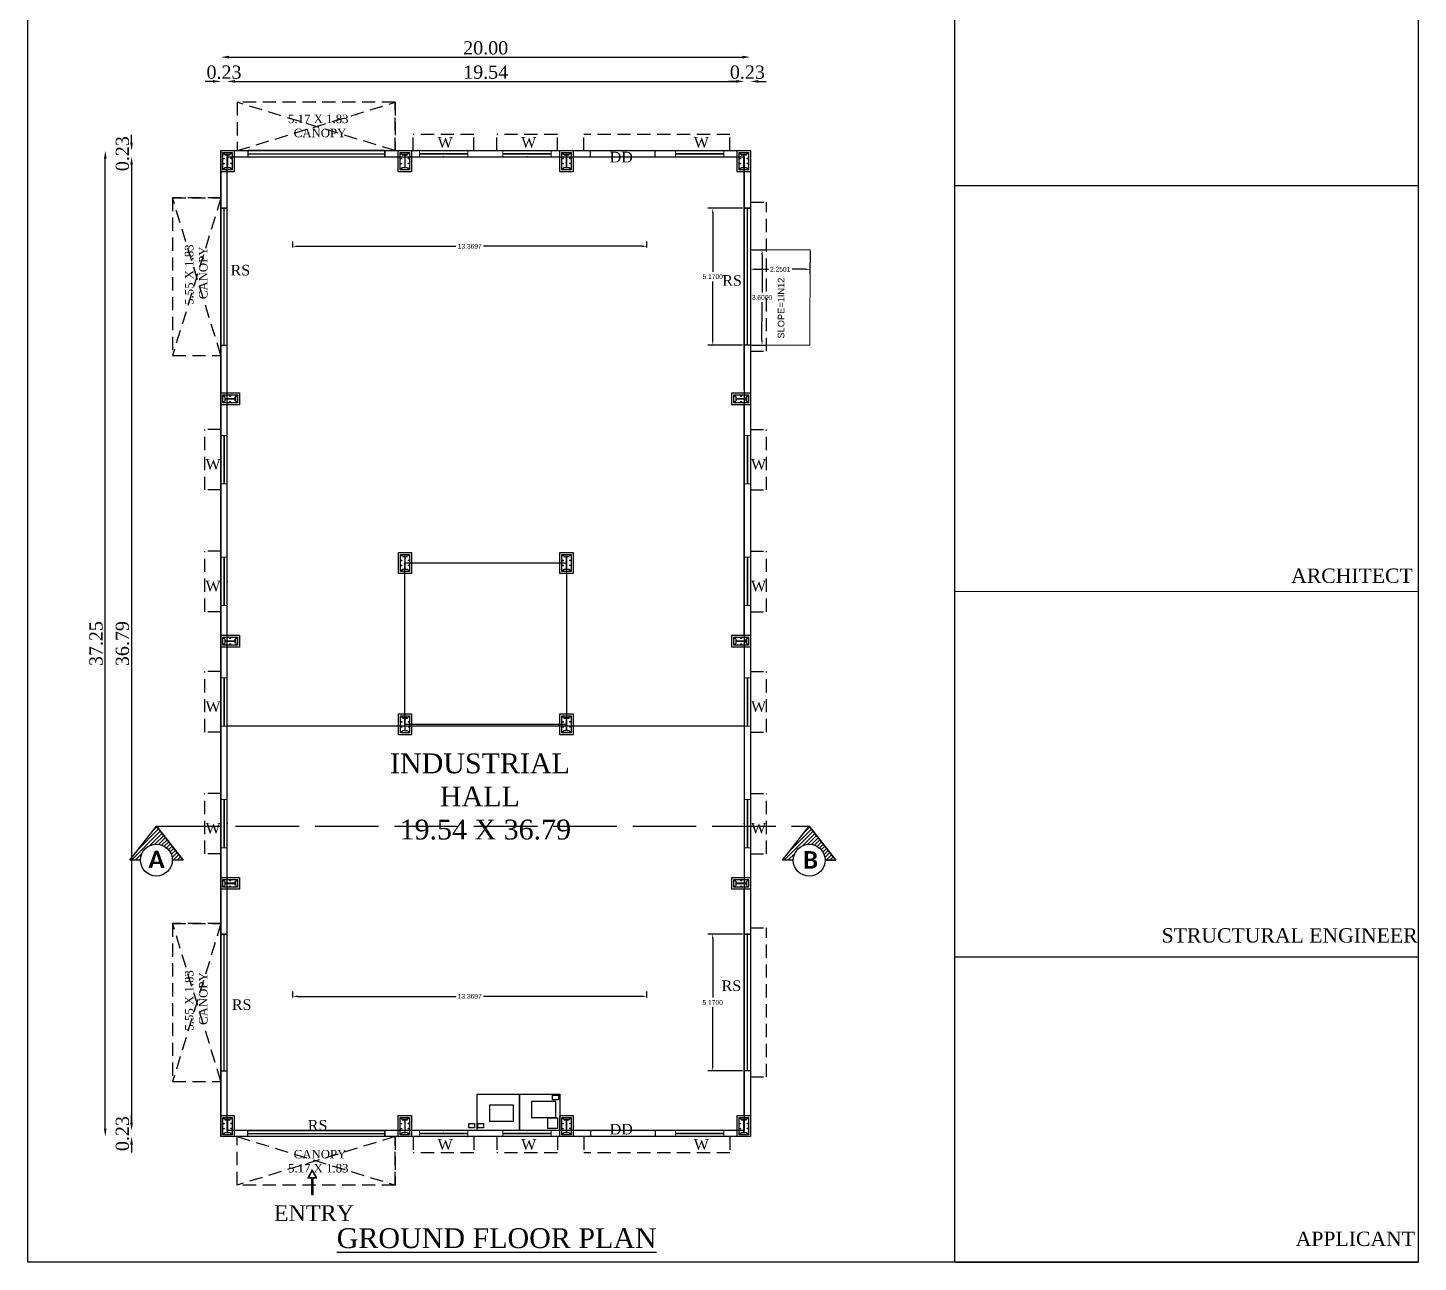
# Model space of a CAD drawing. Header units: metres. Extents: x 3660 to 3928, y -2018 to -1928.
# Drawn here: x 3790.4 to 3842.9, y -2017.7 to -1971 of the extents above; entities that cross this region are included whole.
import ezdxf

# ---------------------------------------------------------------- set-up
doc = ezdxf.new("R2010")
doc.units = ezdxf.units.M
doc.header["$LTSCALE"] = 2
for name, pattern in [('ACAD_ISO02W100', [15, 12, -3]), ('CONTINOUS', [0]), ('CONTINULUS', [0]), ('HIDDEN', [0.375, 0.25, -0.125]), ('PHANTOM', [2.5, 1.25, -0.25, 0.25, -0.25, 0.25, -0.25])]:
    doc.linetypes.add(name, pattern=pattern)
for name, color, linetype in [('3', 4, 'PHANTOM'), ('BLK_1_FLR_0_CARPET_AREA', 1, 'Continuous'), ('BLK_1_FLR_0_EXIT_WIDTH_DOOR', 2, 'Continuous'), ('BLK_1_FLR_0_REGULAR_ROOM_1', 117, 'Continuous'), ('BLK_1_FLR_0_URINAL', 235, 'Continuous'), ('BLK_1_FLR_0_WASH', 243, 'Continuous'), ('BLK_1_FLR_0_WATER_CLOSET', 213, 'Continuous'), ('Bolt', 6, 'Continuous'), ('Footing', 7, 'Continuous'), ('TOILET_VENTILATION', 6, 'Continuous'), ('WORKSHOP_AREA', 121, 'Continuous')]:
    doc.layers.add(name, color=color, linetype=linetype)
doc.layers.add('BLK_1_COVERED_AREA', color=140, linetype='Continuous', plot=False)
doc.layers.add('BLK_1_FLR_0_BLT_UP_AREA', color=1, linetype='Continuous', plot=False)
doc.layers.add('BLK_1_DA_RAMP_1', color=1, linetype='Continuous', lineweight=0)
doc.layers.add('DIST_EXIT', color=7, linetype='Continuous', lineweight=0)
doc.styles.add('ANAND', font='times.ttf')
doc.styles.get("Standard").update_dxf_attribs({"font": 'arial.ttf'})
doc.styles.add('style1', font='times.ttf', dxfattribs={"width": 0.9})
doc.dimstyles.get("Standard").update_dxf_attribs({"dimtxt": 0.18, "dimasz": 0.18, "dimexe": 0.18, "dimexo": 0.0625, "dimgap": 0.09, "dimtad": 0, "dimtih": 1, "dimtoh": 1, "dimdec": 4, "dimzin": 0, "dimdsep": 46, "dimtxsty": 'Standard', "dimcen": 0.09, "dimadec": 0, "dimazin": 0, "dimtfac": 1, "dimtdec": 4, "dimtofl": 0, "dimtmove": 0, "dimatfit": 3, "dimfxl": 0, "dimtolj": 1, "dimtzin": 0, "dimarcsym": 0})
doc.dimstyles.new('STANDARD$0', dxfattribs={"dimtxt": 7, "dimasz": 3, "dimexe": 3, "dimexo": 1, "dimgap": 1.5, "dimtad": 1, "dimdec": 1, "dimzin": 1, "dimdsep": 46, "dimlunit": 4, "dimtxsty": 'Standard', "dimblk": 'OBLIQUE', "dimcen": 0.09375, "dimdle": 1, "dimclrd": 8, "dimclre": 8, "dimclrt": 7, "dimadec": 1, "dimazin": 0, "dimtfac": 1, "dimtdec": 1, "dimtix": 1, "dimtmove": 2, "dimatfit": 3, "dimldrblk": 'ARCHTICK', "dimfxl": 0, "dimfrac": 2, "dimtolj": 1, "dimtzin": 0, "dimarcsym": 0})
doc.dimstyles.new('V1', dxfattribs={"dimtxt": 0.5, "dimasz": 0.3, "dimexe": 0.18, "dimexo": 0.0625, "dimgap": 0.09, "dimtad": 1, "dimzin": 0, "dimdsep": 46, "dimtxsty": 'ANAND', "dimcen": 0.09, "dimse1": 1, "dimse2": 1, "dimadec": 0, "dimazin": 0, "dimtfac": 1, "dimtix": 1, "dimtofl": 0, "dimtmove": 2, "dimatfit": 0, "dimfxl": 0, "dimtolj": 1, "dimtzin": 0, "dimarcsym": 0})

# ---------------------------------------------------------------- blocks, each defined once
blk = doc.blocks.new('*D107')
at = {"color": 0, "linetype": 'CONTINOUS', "lineweight": -2}
blk.add_line((3797.982, -1972.144), (3817.382, -1972.144), dxfattribs=at)
at = {"color": 0, "linetype": 'CONTINOUS'}
for points in [[(3797.982, -1972.094), (3797.982, -1972.194), (3797.682, -1972.144)], [(3817.382, -1972.094), (3817.382, -1972.194), (3817.682, -1972.144)]]:
    blk.add_solid(points, dxfattribs=at)
at = {"layer": 'Defpoints', "color": 0, "linetype": 'CONTINOUS'}
for p in [(3817.682, -1972.144), (3797.682, -1975.676), (3817.682, -1975.676)]:
    blk.add_point(p, dxfattribs=at)
at = {"color": 0, "linetype": 'CONTINOUS', "insert": (3807.682, -1971.799), "char_height": 0.5, "attachment_point": 5, "style": 'ANAND'}
blk.add_mtext('\\A1;20.00', dxfattribs=at)
blk = doc.blocks.new('*D108')
at = {"color": 0, "linetype": 'CONTINOUS', "lineweight": -2}
for p, q in [((3794.306, -1975.376), (3794.306, -1975.076)), ((3794.306, -1976.206), (3794.306, -1976.506))]:
    blk.add_line(p, q, dxfattribs=at)
at = {"color": 0, "linetype": 'CONTINOUS'}
for points in [[(3794.256, -1975.376), (3794.356, -1975.376), (3794.306, -1975.676)], [(3794.256, -1976.206), (3794.356, -1976.206), (3794.306, -1975.906)]]:
    blk.add_solid(points, dxfattribs=at)
at = {"layer": 'Defpoints', "color": 0, "linetype": 'CONTINOUS'}
for p in [(3794.306, -1975.676), (3797.912, -1975.676), (3797.912, -1975.906)]:
    blk.add_point(p, dxfattribs=at)
at = {"color": 0, "linetype": 'CONTINOUS', "insert": (3793.961, -1975.791), "char_height": 0.5, "attachment_point": 5, "rotation": 90, "style": 'ANAND'}
blk.add_mtext('\\A1;0.23', dxfattribs=at)
blk = doc.blocks.new('*D113')
at = {"color": 0, "linetype": 'CONTINOUS', "lineweight": -2}
blk.add_line((3794.306, -1976.206), (3794.306, -2012.396), dxfattribs=at)
at = {"color": 0, "linetype": 'CONTINOUS'}
for points in [[(3794.256, -1976.206), (3794.356, -1976.206), (3794.306, -1975.906)], [(3794.256, -2012.396), (3794.356, -2012.396), (3794.306, -2012.696)]]:
    blk.add_solid(points, dxfattribs=at)
at = {"layer": 'Defpoints', "color": 0, "linetype": 'CONTINOUS'}
for p in [(3797.912, -1975.906), (3794.306, -2012.696), (3797.912, -2012.696)]:
    blk.add_point(p, dxfattribs=at)
at = {"color": 0, "linetype": 'CONTINOUS', "insert": (3793.961, -1994.301), "char_height": 0.5, "attachment_point": 5, "rotation": 90, "style": 'ANAND'}
blk.add_mtext('\\A1;36.79', dxfattribs=at)
blk = doc.blocks.new('*D114')
at = {"color": 0, "linetype": 'CONTINOUS', "lineweight": -2}
for p, q in [((3794.306, -2012.396), (3794.306, -2012.096)), ((3794.306, -2013.226), (3794.306, -2013.526))]:
    blk.add_line(p, q, dxfattribs=at)
at = {"color": 0, "linetype": 'CONTINOUS'}
for points in [[(3794.256, -2012.396), (3794.356, -2012.396), (3794.306, -2012.696)], [(3794.256, -2013.226), (3794.356, -2013.226), (3794.306, -2012.926)]]:
    blk.add_solid(points, dxfattribs=at)
at = {"layer": 'Defpoints', "color": 0, "linetype": 'CONTINOUS'}
for p in [(3794.306, -2012.926), (3797.682, -2012.926), (3797.912, -2012.696)]:
    blk.add_point(p, dxfattribs=at)
at = {"color": 0, "linetype": 'CONTINOUS', "insert": (3793.961, -2012.811), "char_height": 0.5, "attachment_point": 5, "rotation": 90, "style": 'ANAND'}
blk.add_mtext('\\A1;0.23', dxfattribs=at)
blk = doc.blocks.new('*D109')
at = {"color": 0, "linetype": 'CONTINOUS', "lineweight": -2}
for p, q in [((3797.382, -1973.061), (3797.082, -1973.061)), ((3798.212, -1973.061), (3798.512, -1973.061))]:
    blk.add_line(p, q, dxfattribs=at)
at = {"color": 0, "linetype": 'CONTINOUS'}
for points in [[(3797.382, -1973.011), (3797.382, -1973.111), (3797.682, -1973.061)], [(3798.212, -1973.011), (3798.212, -1973.111), (3797.912, -1973.061)]]:
    blk.add_solid(points, dxfattribs=at)
at = {"layer": 'Defpoints', "color": 0, "linetype": 'CONTINOUS'}
for p in [(3797.912, -1973.061), (3797.682, -1975.676), (3797.912, -1975.676)]:
    blk.add_point(p, dxfattribs=at)
at = {"color": 0, "linetype": 'CONTINOUS', "insert": (3797.797, -1972.716), "char_height": 0.5, "attachment_point": 5, "style": 'ANAND'}
blk.add_mtext('\\A1;0.23', dxfattribs=at)
blk = doc.blocks.new('*D115')
at = {"color": 0, "linetype": 'CONTINOUS', "lineweight": -2}
blk.add_line((3798.212, -1973.061), (3817.152, -1973.061), dxfattribs=at)
at = {"color": 0, "linetype": 'CONTINOUS'}
for points in [[(3798.212, -1973.011), (3798.212, -1973.111), (3797.912, -1973.061)], [(3817.152, -1973.011), (3817.152, -1973.111), (3817.452, -1973.061)]]:
    blk.add_solid(points, dxfattribs=at)
at = {"layer": 'Defpoints', "color": 0, "linetype": 'CONTINOUS'}
for p in [(3817.452, -1973.061), (3797.912, -1975.906), (3817.452, -1975.906)]:
    blk.add_point(p, dxfattribs=at)
at = {"color": 0, "linetype": 'CONTINOUS', "insert": (3807.682, -1972.716), "char_height": 0.5, "attachment_point": 5, "style": 'ANAND'}
blk.add_mtext('\\A1;19.54', dxfattribs=at)
blk = doc.blocks.new('*D116')
at = {"color": 0, "linetype": 'CONTINOUS', "lineweight": -2}
for p, q in [((3817.152, -1973.061), (3816.852, -1973.061)), ((3817.982, -1973.061), (3818.282, -1973.061))]:
    blk.add_line(p, q, dxfattribs=at)
at = {"color": 0, "linetype": 'CONTINOUS'}
for points in [[(3817.152, -1973.011), (3817.152, -1973.111), (3817.452, -1973.061)], [(3817.982, -1973.011), (3817.982, -1973.111), (3817.682, -1973.061)]]:
    blk.add_solid(points, dxfattribs=at)
at = {"layer": 'Defpoints', "color": 0, "linetype": 'CONTINOUS'}
for p in [(3817.682, -1973.061), (3817.682, -1975.676), (3817.452, -1975.906)]:
    blk.add_point(p, dxfattribs=at)
at = {"color": 0, "linetype": 'CONTINOUS', "insert": (3817.567, -1972.716), "char_height": 0.5, "attachment_point": 5, "style": 'ANAND'}
blk.add_mtext('\\A1;0.23', dxfattribs=at)
blk = doc.blocks.new('*D117')
at = {"color": 0, "linetype": 'CONTINOUS', "lineweight": -2}
blk.add_line((3793.312, -2012.626), (3793.312, -1975.976), dxfattribs=at)
at = {"color": 0, "linetype": 'CONTINOUS'}
for points in [[(3793.262, -1975.976), (3793.362, -1975.976), (3793.312, -1975.676)], [(3793.262, -2012.626), (3793.362, -2012.626), (3793.312, -2012.926)]]:
    blk.add_solid(points, dxfattribs=at)
at = {"layer": 'Defpoints', "color": 0, "linetype": 'CONTINOUS'}
for p in [(3793.312, -1975.676), (3797.682, -1975.676), (3797.682, -2012.926)]:
    blk.add_point(p, dxfattribs=at)
at = {"color": 0, "linetype": 'CONTINOUS', "insert": (3792.967, -1994.301), "char_height": 0.5, "attachment_point": 5, "rotation": 90, "style": 'ANAND'}
blk.add_mtext('\\A1;37.25', dxfattribs=at)
blk = doc.blocks.new('col-3')
at = {"layer": 'Bolt', "color": 3, "linetype": 'Continuous'}
for p, q in [((437353, -3332034), (437392, -3332034)), ((437353, -3332304), (437392, -3332304)), ((437372, -3332014), (437372, -3332053)), ((437372, -3332323), (437372, -3332284)), ((437541, -3332034), (437580, -3332034)), ((437541, -3332304), (437580, -3332304)), ((437560, -3332014), (437560, -3332053)), ((437560, -3332323), (437560, -3332284)), ((437729, -3332034), (437768, -3332034)), ((437729, -3332304), (437768, -3332304)), ((437749, -3332014), (437749, -3332053)), ((437749, -3332323), (437749, -3332284)), ((437918, -3332034), (437957, -3332034)), ((437918, -3332304), (437957, -3332304)), ((437937, -3332014), (437937, -3332053)), ((437937, -3332323), (437937, -3332284))]:
    blk.add_line(p, q, dxfattribs=at)
at = {"layer": 'Bolt', "color": 6, "linetype": 'Continuous'}
for centre in [(437372, -3332034), (437372, -3332034), (437372, -3332304), (437372, -3332304), (437560, -3332034), (437560, -3332034), (437560, -3332304), (437560, -3332304), (437749, -3332034), (437749, -3332034), (437749, -3332304), (437749, -3332304), (437937, -3332034), (437937, -3332034), (437937, -3332304), (437937, -3332304)]:
    blk.add_circle(centre, 12.5, dxfattribs=at)
at = {"layer": 'Footing'}
blk.add_lwpolyline([(437257, -3331919), (438052, -3331919), (438052, -3332419), (437257, -3332419)], close=True, dxfattribs=at)
at = {"layer": 'Footing', "color": 1}
blk.add_lwpolyline([(437332, -3331994), (437977, -3331994), (437977, -3332344), (437332, -3332344)], close=True, dxfattribs=at)
at = {"layer": 'Footing', "color": 3}
for points in [[(437407, -3332069), (437407, -3332269), (437417, -3332269), (437417, -3332069)], [(437417, -3332172), (437892, -3332172), (437892, -3332166), (437417, -3332166)], [(437902, -3332069), (437902, -3332269), (437892, -3332269), (437892, -3332069)]]:
    blk.add_lwpolyline(points, close=True, dxfattribs=at)
blk = doc.blocks.new('col-4')
at = {"layer": 'Bolt', "color": 3, "linetype": 'Continuous'}
for p, q in [((437304, -3333091), (437343, -3333091)), ((437304, -3333311), (437343, -3333311)), ((437323, -3333111), (437323, -3333072)), ((437323, -3333292), (437323, -3333331)), ((437539, -3333091), (437578, -3333091)), ((437539, -3333311), (437578, -3333311)), ((437558, -3333111), (437558, -3333072)), ((437558, -3333292), (437558, -3333331)), ((437774, -3333091), (437813, -3333091)), ((437774, -3333311), (437813, -3333311)), ((437793, -3333111), (437793, -3333072)), ((437793, -3333292), (437793, -3333331))]:
    blk.add_line(p, q, dxfattribs=at)
at = {"layer": 'Bolt', "color": 6, "linetype": 'Continuous'}
for centre in [(437323, -3333091), (437323, -3333091), (437323, -3333311), (437323, -3333311), (437558, -3333091), (437558, -3333091), (437558, -3333311), (437558, -3333311), (437793, -3333091), (437793, -3333091), (437793, -3333311), (437793, -3333311)]:
    blk.add_circle(centre, 12.5, dxfattribs=at)
at = {"layer": 'Footing'}
blk.add_lwpolyline([(437208, -3332976), (437908, -3332976), (437908, -3333426), (437208, -3333426)], close=True, dxfattribs=at)
at = {"layer": 'Footing', "color": 1}
blk.add_lwpolyline([(437283, -3333051), (437833, -3333051), (437833, -3333351), (437283, -3333351)], close=True, dxfattribs=at)
at = {"layer": 'Footing', "color": 3}
for points in [[(437358, -3333126), (437358, -3333276), (437368, -3333276), (437368, -3333126)], [(437368, -3333204), (437748, -3333204), (437748, -3333198), (437368, -3333198)], [(437758, -3333126), (437758, -3333276), (437748, -3333276), (437748, -3333126)]]:
    blk.add_lwpolyline(points, close=True, dxfattribs=at)
blk = doc.blocks.new('*D127')
at = {"layer": 'BLK_1_DA_RAMP_1', "color": 0, "lineweight": -2}
for p, q in [((3817.745, -1979.423), (3818.302, -1979.423)), ((3818.122, -1979.603), (3818.12, -1981.041)), ((3818.119, -1982.843), (3818.12, -1981.405)), ((3817.742, -1983.022), (3818.299, -1983.023))]:
    blk.add_line(p, q, dxfattribs=at)
at = {"layer": 'BLK_1_DA_RAMP_1', "color": 0}
for points in [[(3818.092, -1979.603), (3818.152, -1979.603), (3818.122, -1979.423)], [(3818.089, -1982.843), (3818.149, -1982.843), (3818.119, -1983.023)]]:
    blk.add_solid(points, dxfattribs=at)
at = {"layer": 'Defpoints', "color": 0}
for p in [(3817.683, -1979.422), (3817.68, -1983.022), (3818.119, -1983.023)]:
    blk.add_point(p, dxfattribs=at)
at = {"layer": 'BLK_1_DA_RAMP_1', "color": 0, "insert": (3818.12, -1981.223), "char_height": 0.18, "attachment_point": 5}
blk.add_mtext('\\A1;3.6000', dxfattribs=at)
blk = doc.blocks.new('*D128')
at = {"layer": 'BLK_1_DA_RAMP_1', "color": 0, "lineweight": -2}
for p, q in [((3819.933, -1979.487), (3819.932, -1980.339)), ((3817.683, -1979.785), (3817.682, -1980.337)), ((3817.862, -1980.157), (3818.36, -1980.158)), ((3819.752, -1980.159), (3819.255, -1980.158))]:
    blk.add_line(p, q, dxfattribs=at)
at = {"layer": 'BLK_1_DA_RAMP_1', "color": 0}
for points in [[(3817.862, -1980.127), (3817.862, -1980.187), (3817.682, -1980.157)], [(3819.752, -1980.129), (3819.752, -1980.189), (3819.932, -1980.159)]]:
    blk.add_solid(points, dxfattribs=at)
at = {"layer": 'Defpoints', "color": 0}
for p in [(3819.933, -1979.424), (3817.683, -1979.722), (3817.682, -1980.157)]:
    blk.add_point(p, dxfattribs=at)
at = {"layer": 'BLK_1_DA_RAMP_1', "color": 0, "insert": (3818.807, -1980.158), "char_height": 0.18, "attachment_point": 5}
blk.add_mtext('\\A1;2.2501', dxfattribs=at)
blk = doc.blocks.new('*D130')
at = {"layer": 'BLK_1_FLR_0_EXIT_WIDTH_DOOR', "color": 0, "lineweight": -2}
for p, q in [((3817.389, -1977.852), (3816.078, -1977.852)), ((3816.258, -1978.032), (3816.258, -1980.256)), ((3816.258, -1982.842), (3816.258, -1980.619)), ((3817.389, -1983.022), (3816.078, -1983.022))]:
    blk.add_line(p, q, dxfattribs=at)
at = {"layer": 'BLK_1_FLR_0_EXIT_WIDTH_DOOR', "color": 0}
for points in [[(3816.228, -1978.032), (3816.288, -1978.032), (3816.258, -1977.852)], [(3816.228, -1982.842), (3816.288, -1982.842), (3816.258, -1983.022)]]:
    blk.add_solid(points, dxfattribs=at)
at = {"layer": 'Defpoints', "color": 0}
for p in [(3817.452, -1977.852), (3816.258, -1983.022), (3817.452, -1983.022)]:
    blk.add_point(p, dxfattribs=at)
at = {"layer": 'BLK_1_FLR_0_EXIT_WIDTH_DOOR', "color": 0, "insert": (3816.258, -1980.437), "char_height": 0.18, "attachment_point": 5}
blk.add_mtext('\\A1;5.1700', dxfattribs=at)
blk = doc.blocks.new('*D131')
at = {"layer": 'Defpoints', "color": 0}
for p in [(3800.395, -1979.398), (3813.764, -1979.291), (3813.764, -1979.398)]:
    blk.add_point(p, dxfattribs=at)
at = {"layer": 'DIST_EXIT', "color": 0, "lineweight": -2}
for p, q in [((3800.395, -1979.336), (3800.395, -1979.111)), ((3800.575, -1979.291), (3806.554, -1979.291)), ((3813.584, -1979.291), (3807.604, -1979.291)), ((3813.764, -1979.336), (3813.764, -1979.111))]:
    blk.add_line(p, q, dxfattribs=at)
at = {"layer": 'DIST_EXIT', "color": 0}
for points in [[(3800.575, -1979.261), (3800.575, -1979.321), (3800.395, -1979.291)], [(3813.584, -1979.261), (3813.584, -1979.321), (3813.764, -1979.291)]]:
    blk.add_solid(points, dxfattribs=at)
at = {"layer": 'DIST_EXIT', "color": 0, "insert": (3807.079, -1979.291), "char_height": 0.18, "attachment_point": 5}
blk.add_mtext('\\A1;13.3697', dxfattribs=at)
blk = doc.blocks.new('*D132')
at = {"layer": 'BLK_1_FLR_0_EXIT_WIDTH_DOOR', "color": 0, "lineweight": -2}
for p, q in [((3817.389, -2005.271), (3816.078, -2005.271)), ((3816.258, -2005.451), (3816.258, -2007.674)), ((3816.258, -2010.261), (3816.258, -2008.038)), ((3817.389, -2010.441), (3816.078, -2010.441))]:
    blk.add_line(p, q, dxfattribs=at)
at = {"layer": 'BLK_1_FLR_0_EXIT_WIDTH_DOOR', "color": 0}
for points in [[(3816.228, -2005.451), (3816.288, -2005.451), (3816.258, -2005.271)], [(3816.228, -2010.261), (3816.288, -2010.261), (3816.258, -2010.441)]]:
    blk.add_solid(points, dxfattribs=at)
at = {"layer": 'Defpoints', "color": 0}
for p in [(3817.452, -2005.271), (3816.258, -2010.441), (3817.452, -2010.441)]:
    blk.add_point(p, dxfattribs=at)
at = {"layer": 'BLK_1_FLR_0_EXIT_WIDTH_DOOR', "color": 0, "insert": (3816.258, -2007.856), "char_height": 0.18, "attachment_point": 5}
blk.add_mtext('\\A1;5.1700', dxfattribs=at)
blk = doc.blocks.new('*D133')
at = {"layer": 'Defpoints', "color": 0}
for p in [(3800.395, -2007.734), (3813.764, -2007.626), (3813.764, -2007.734)]:
    blk.add_point(p, dxfattribs=at)
at = {"layer": 'DIST_EXIT', "color": 0, "lineweight": -2}
for p, q in [((3800.395, -2007.671), (3800.395, -2007.446)), ((3800.575, -2007.626), (3806.554, -2007.626)), ((3813.584, -2007.626), (3807.604, -2007.626)), ((3813.764, -2007.671), (3813.764, -2007.446))]:
    blk.add_line(p, q, dxfattribs=at)
at = {"layer": 'DIST_EXIT', "color": 0}
for points in [[(3800.575, -2007.596), (3800.575, -2007.656), (3800.395, -2007.626)], [(3813.584, -2007.596), (3813.584, -2007.656), (3813.764, -2007.626)]]:
    blk.add_solid(points, dxfattribs=at)
at = {"layer": 'DIST_EXIT', "color": 0, "insert": (3807.079, -2007.626), "char_height": 0.18, "attachment_point": 5}
blk.add_mtext('\\A1;13.3697', dxfattribs=at)

msp = doc.modelspace()

# ---------------------------------------------------------------- hatches: boundary and pattern name
at = {"linetype": 'CONTINULUS'}
h = msp.add_hatch(dxfattribs=at)
h.set_pattern_fill('ANSI31', color=256, scale=0.815707)
h.set_pattern_definition([(45, (-11525.24321, -15411.9737), (-0.0720989643, 0.0720989643), [])])
h.paths.add_polyline_path([(3796.25303, -2002.47924), (3795.84518, -2002.47924, 1), (3794.6419, -2002.47924), (3794.23405, -2002.47924), (3795.24111, -2001.19242)])
h = msp.add_hatch(dxfattribs=at)
h.set_pattern_fill('ANSI31', color=256, scale=0.815707)
h.set_pattern_definition([(45, (-11500.58309, -15411.97851), (-0.0720989643, 0.0720989643), [])])
h.paths.add_polyline_path([(3820.91315, -2002.48406), (3820.50529, -2002.48406, 1), (3819.30202, -2002.48406), (3818.89416, -2002.48406), (3819.90123, -2001.19723)])

# ---------------------------------------------------------------- linework, layer by layer
for p, q in [((3825.40656, -2017.6675, 0.06258), (3825.40656, -1931.37405, 0.06258)), ((3803.86674, -1975.67744), (3803.86676, -1975.90617)), ((3797.68281, -1977.85246), (3797.91153, -1977.85244)), ((3817.68069, -1977.85246), (3817.45196, -1977.85244)), ((3797.68281, -2005.27139), (3797.91153, -2005.27138)), ((3817.68069, -2005.27139), (3817.45196, -2005.27138)), ((3803.86674, -2012.92533), (3803.86676, -2012.6966))]:
    msp.add_line(p, q)
at = {"linetype": 'HIDDEN'}
for p, q in [((3804.94743, -1975.67771), (3804.94748, -1975.06811)), ((3807.23348, -1975.06827), (3804.94748, -1975.06811)), ((3807.23343, -1975.67787), (3807.23348, -1975.06827)), ((3808.1034, -1975.67771), (3808.10344, -1975.06811)), ((3810.38944, -1975.06827), (3808.10344, -1975.06811)), ((3810.3894, -1975.67787), (3810.38944, -1975.06827)), ((3811.38739, -1975.67771), (3811.38743, -1975.06811)), ((3816.90832, -1975.06827), (3811.38743, -1975.06811)), ((3816.90828, -1975.67787), (3816.90832, -1975.06827)), ((3817.6826, -1977.62386), (3818.2922, -1977.62382)), ((3818.2926, -1983.251), (3818.2922, -1977.62382)), ((3817.68246, -1983.25104), (3818.2926, -1983.251)), ((3797.07347, -1988.49473), (3797.07363, -1986.20873)), ((3797.68323, -1986.20877), (3797.07363, -1986.20873)), ((3817.68027, -1986.20877), (3818.28987, -1986.20873)), ((3818.29003, -1988.49473), (3818.28987, -1986.20873)), ((3797.68307, -1988.49477), (3797.07347, -1988.49473)), ((3817.68043, -1988.49477), (3818.29003, -1988.49473)), ((3797.07347, -1993.09407), (3797.07363, -1990.80807)), ((3797.68323, -1990.80811), (3797.07363, -1990.80807)), ((3817.68027, -1990.80811), (3818.28987, -1990.80807)), ((3818.29003, -1993.09407), (3818.28987, -1990.80807)), ((3797.68307, -1993.09411), (3797.07347, -1993.09407)), ((3817.68043, -1993.09411), (3818.29003, -1993.09407)), ((3797.07347, -1997.64473), (3797.07363, -1995.35873)), ((3797.68323, -1995.35877), (3797.07363, -1995.35873)), ((3817.68027, -1995.35877), (3818.28987, -1995.35873)), ((3818.29003, -1997.64473), (3818.28987, -1995.35873)), ((3797.68307, -1997.64477), (3797.07347, -1997.64473)), ((3817.68043, -1997.64477), (3818.29003, -1997.64473)), ((3797.07347, -2002.24407), (3797.07363, -1999.95807)), ((3797.68323, -1999.95811), (3797.07363, -1999.95807)), ((3817.68027, -1999.95811), (3818.28987, -1999.95807)), ((3818.29003, -2002.24407), (3818.28987, -1999.95807)), ((3797.68307, -2002.24411), (3797.07347, -2002.24407)), ((3817.68043, -2002.24411), (3818.29003, -2002.24407)), ((3817.68068, -2005.04279), (3818.29028, -2005.04275)), ((3818.29067, -2010.66994), (3818.29028, -2005.04275)), ((3817.68054, -2010.66998), (3818.29067, -2010.66994)), ((3804.94743, -2012.92507), (3804.94748, -2013.53467)), ((3807.23343, -2012.92491), (3807.23348, -2013.53451)), ((3808.1034, -2012.92507), (3808.10344, -2013.53467)), ((3810.3894, -2012.92491), (3810.38944, -2013.53451)), ((3811.38739, -2012.92507), (3811.38743, -2013.53467)), ((3816.90828, -2012.92491), (3816.90832, -2013.53428)), ((3807.23348, -2013.53451), (3804.94748, -2013.53467)), ((3810.38944, -2013.53451), (3808.10344, -2013.53467)), ((3816.90832, -2013.53428), (3811.38743, -2013.53467))]:
    msp.add_line(p, q, dxfattribs=at)
at = {"lineweight": 0}
for p, q in [((3805.17603, -1975.67772), (3805.17602, -1975.90632)), ((3805.17603, -1975.67772), (3807.00483, -1975.67785)), ((3807.00483, -1975.77945), (3805.17603, -1975.77932)), ((3807.00483, -1975.80485), (3805.17603, -1975.80472)), ((3807.00483, -1975.67785), (3807.00482, -1975.90645)), ((3808.332, -1975.67772), (3808.33198, -1975.90632)), ((3810.16079, -1975.77945), (3808.33199, -1975.77932)), ((3810.16079, -1975.80485), (3808.33199, -1975.80472)), ((3808.332, -1975.67772), (3810.1608, -1975.67785)), ((3810.1608, -1975.67785), (3810.16078, -1975.90645)), ((3814.85088, -1975.67772), (3814.85086, -1975.90632)), ((3816.67967, -1975.77945), (3814.85087, -1975.77932)), ((3816.67967, -1975.80485), (3814.85087, -1975.80472)), ((3814.85088, -1975.67772), (3816.67968, -1975.67785)), ((3816.67968, -1975.67785), (3816.67966, -1975.90645)), ((3807.00482, -1975.90645), (3805.17602, -1975.90632)), ((3810.16078, -1975.90645), (3808.33198, -1975.90632)), ((3816.67966, -1975.90645), (3814.85086, -1975.90632)), ((3797.68321, -1986.43737), (3797.68309, -1988.26617)), ((3797.68321, -1986.43737), (3797.91181, -1986.43739)), ((3797.78469, -1988.26618), (3797.78481, -1986.43738)), ((3797.81009, -1988.26618), (3797.81021, -1986.43738)), ((3797.91169, -1988.26619), (3797.91181, -1986.43739)), ((3817.68029, -1986.43737), (3817.45169, -1986.43739)), ((3817.45181, -1988.26619), (3817.45169, -1986.43739)), ((3817.55341, -1988.26618), (3817.55329, -1986.43738)), ((3817.57881, -1988.26618), (3817.57869, -1986.43738)), ((3817.68029, -1986.43737), (3817.68041, -1988.26617)), ((3797.68309, -1988.26617), (3797.91169, -1988.26619)), ((3817.68041, -1988.26617), (3817.45181, -1988.26619)), ((3797.68321, -1991.03671), (3797.68309, -1992.86551)), ((3797.68321, -1991.03671), (3797.91181, -1991.03672)), ((3797.78469, -1992.86552), (3797.78481, -1991.03672)), ((3797.81009, -1992.86552), (3797.81021, -1991.03672)), ((3797.91169, -1992.86552), (3797.91181, -1991.03672)), ((3817.68029, -1991.03671), (3817.45169, -1991.03672)), ((3817.45181, -1992.86552), (3817.45169, -1991.03672)), ((3817.55341, -1992.86552), (3817.55329, -1991.03672)), ((3817.57881, -1992.86552), (3817.57869, -1991.03672)), ((3817.68029, -1991.03671), (3817.68041, -1992.86551)), ((3797.68309, -1992.86551), (3797.91169, -1992.86552)), ((3817.68041, -1992.86551), (3817.45181, -1992.86552)), ((3797.68321, -1995.58737), (3797.68309, -1997.41617)), ((3797.68321, -1995.58737), (3797.91181, -1995.58739)), ((3797.78469, -1997.41618), (3797.78481, -1995.58738)), ((3797.81009, -1997.41618), (3797.81021, -1995.58738)), ((3797.91169, -1997.41619), (3797.91181, -1995.58739)), ((3817.68029, -1995.58737), (3817.45169, -1995.58739)), ((3817.45181, -1997.41619), (3817.45169, -1995.58739)), ((3817.55341, -1997.41618), (3817.55329, -1995.58738)), ((3817.57881, -1997.41618), (3817.57869, -1995.58738)), ((3817.68029, -1995.58737), (3817.68041, -1997.41617)), ((3797.68309, -1997.41617), (3797.91169, -1997.41619)), ((3817.68041, -1997.41617), (3817.45181, -1997.41619)), ((3797.68321, -2000.18671), (3797.68309, -2002.01551)), ((3797.68321, -2000.18671), (3797.91181, -2000.18672)), ((3797.78469, -2002.01552), (3797.78481, -2000.18672)), ((3797.81009, -2002.01552), (3797.81021, -2000.18672)), ((3797.91169, -2002.01552), (3797.91181, -2000.18672)), ((3817.68029, -2000.18671), (3817.45169, -2000.18672)), ((3817.45181, -2002.01552), (3817.45169, -2000.18672)), ((3817.55341, -2002.01552), (3817.55329, -2000.18672)), ((3817.57881, -2002.01552), (3817.57869, -2000.18672)), ((3817.68029, -2000.18671), (3817.68041, -2002.01551)), ((3797.68309, -2002.01551), (3797.91169, -2002.01552)), ((3817.68041, -2002.01551), (3817.45181, -2002.01552)), ((3807.00482, -2012.69632), (3805.17602, -2012.69645)), ((3805.17603, -2012.92505), (3805.17602, -2012.69645)), ((3807.00483, -2012.79792), (3805.17603, -2012.79805)), ((3807.00483, -2012.82332), (3805.17603, -2012.82345)), ((3805.17603, -2012.92505), (3807.00483, -2012.92492)), ((3807.00483, -2012.92492), (3807.00482, -2012.69632)), ((3810.16078, -2012.69632), (3808.33198, -2012.69645)), ((3808.332, -2012.92505), (3808.33198, -2012.69645)), ((3810.16079, -2012.79792), (3808.33199, -2012.79805)), ((3810.16079, -2012.82332), (3808.33199, -2012.82345)), ((3808.332, -2012.92505), (3810.1608, -2012.92492)), ((3810.1608, -2012.92492), (3810.16078, -2012.69632)), ((3816.67966, -2012.69632), (3814.85086, -2012.69645)), ((3814.85088, -2012.92505), (3814.85086, -2012.69645)), ((3816.67967, -2012.79792), (3814.85087, -2012.79805)), ((3816.67967, -2012.82332), (3814.85087, -2012.82345)), ((3814.85088, -2012.92505), (3816.67968, -2012.92492)), ((3816.67968, -2012.92492), (3816.67966, -2012.69632))]:
    msp.add_line(p, q, dxfattribs=at)
at = {"extrusion": (-0.003553, 0.000952456, 0.999993)}
for p, q in [((3825.40474, -1976.99646, 0.39048), (3842.90266, -1976.99497, 0.45575)), ((3825.40474, -1992.32645, 0.39048), (3842.90266, -1992.32496, 0.45575)), ((3825.40474, -2006.12953, 0.39048), (3842.90266, -2006.12805, 0.45575)), ((3825.43302, -2017.66891, -0.06208), (3842.9066, -2017.6675))]:
    msp.add_line(p, q, dxfattribs=at)
at = {"linetype": 'CONTINULUS'}
for p, q in [((3794.23405, -2002.47924, 6.464), (3795.24111, -2001.19242, -0.02428)), ((3796.25303, -2002.47924, 6.464), (3795.24597, -2001.19242, -0.02428)), ((3818.89416, -2002.48406, 6.48828), (3819.90123, -2001.19723)), ((3820.91315, -2002.48406, 6.48828), (3819.90608, -2001.19723)), ((3820.50529, -2002.48406, 6.48828), (3820.91315, -2002.48406, 6.48828))]:
    msp.add_line(p, q, dxfattribs=at)
at = {"linetype": 'ACAD_ISO02W100', "ltscale": 0.1}
msp.add_line((3795.23734, -2001.19723), (3819.90123, -2001.19723), dxfattribs=at)
for points in [[(3842.9066, -2017.6675), (3790.3861, -2017.6675), (3790.3861, -1931.37405), (3842.9066, -1931.37405)], [(3801.09795, -2015.10776), (3801.16586, -2015.10776), (3801.16591, -2014.48815), (3801.29961, -2014.48816), (3801.13197, -2014.17438), (3800.96429, -2014.48813), (3801.098, -2014.48814)]]:
    msp.add_lwpolyline(points, close=True)
at = {"linetype": 'HIDDEN'}
for points in [[(3804.26101, -1975.67742), (3804.26088, -1973.84862), (3798.29762, -1973.84901), (3798.29775, -1975.67781), (3804.26088, -1973.84862), (3804.26101, -1975.67742), (3798.29762, -1973.84901)], [(3797.68085, -1977.45819), (3795.85205, -1977.45832), (3795.85245, -1983.42158), (3797.68125, -1983.42145), (3795.85205, -1977.45832), (3797.68085, -1977.45819), (3795.85245, -1983.42158)], [(3797.68278, -2004.87712), (3795.85398, -2004.87725), (3795.85438, -2010.84051), (3797.68318, -2010.84039), (3795.85398, -2004.87725), (3797.68278, -2004.87712), (3795.85438, -2010.84051)], [(3804.26101, -2012.92536), (3804.26088, -2014.75416), (3798.29762, -2014.75376), (3798.29775, -2012.92496), (3804.26088, -2014.75416), (3804.26101, -2012.92536), (3798.29762, -2014.75376)]]:
    msp.add_lwpolyline(points, dxfattribs=at)
at = {"linetype": 'HIDDEN', "ltscale": 25}
for points in [[(3798.69675, -1975.79209), (3803.86675, -1975.79174)], [(3797.79745, -1983.02245), (3797.79711, -1977.85245)], [(3817.56605, -1983.02245), (3817.56639, -1977.85245)], [(3797.79745, -2010.44139), (3797.79711, -2005.27139)], [(3817.56605, -2010.44139), (3817.56639, -2005.27139)], [(3798.69675, -2012.81069), (3803.86675, -2012.81103)]]:
    msp.add_lwpolyline(points, dxfattribs=at)
at = {"linetype": 'CONTINOUS'}
msp.add_lwpolyline([(3804.63175, -1991.25139), (3810.73175, -1991.25139), (3810.73175, -1997.35139), (3804.63175, -1997.35139)], close=True, dxfattribs=at)
at = {"linetype": 'CONTINULUS'}
for points, elevation in [([(3794.6419, -2002.47924), (3794.23405, -2002.47924), (3795.24111, -2001.19242), (3796.25303, -2002.47924), (3795.84518, -2002.47924, 0.41421356)], 6.464), ([(3819.30202, -2002.48406), (3818.89416, -2002.48406), (3819.90123, -2001.19723), (3820.91315, -2002.48406), (3820.50529, -2002.48406, 0.41421356)], 6.48828)]:
    msp.add_lwpolyline(points, format="xyb", dxfattribs=dict(at, elevation=elevation))
msp.add_lwpolyline([(3801.11403, -2015.09168), (3801.14979, -2015.09169), (3801.14983, -2014.47207), (3801.27267, -2014.47208), (3801.13197, -2014.20822), (3800.99123, -2014.47206), (3801.11407, -2014.47207), (3801.11403, -2015.09168)])
for centre in [(3795.24354, -2002.47924, 6.464), (3819.90366, -2002.48406, 6.48828)]:
    msp.add_circle(centre, 0.60164, dxfattribs=at)
at = {"layer": '3', "color": 2, "linetype": 'CONTINOUS'}
for p, q in [((3797.68175, -1975.67639), (3817.68175, -1975.67639)), ((3797.68175, -2012.92639), (3797.68175, -1975.67639)), ((3811.63877, -1975.90639), (3811.63877, -1975.67639)), ((3814.07877, -1975.90639), (3814.07877, -1975.67639)), ((3797.91175, -1975.90639), (3811.63877, -1975.90639)), ((3797.91175, -2012.69639), (3797.91175, -1975.90639)), ((3804.88175, -1975.90639), (3810.48175, -1975.90639)), ((3814.07877, -1975.90639), (3817.45175, -1975.90639)), ((3817.45175, -1975.90639), (3817.45175, -2012.69639)), ((3817.45175, -1984.71245), (3817.45175, -1976.16245)), ((3817.45175, -1993.98139), (3817.45175, -1985.28139)), ((3817.45175, -2012.13139), (3817.45175, -2003.58139)), ((3817.68175, -2012.92639), (3797.68175, -2012.92639)), ((3811.63877, -2012.69639), (3797.91175, -2012.69639)), ((3811.63877, -2012.69639), (3811.63877, -2012.92639)), ((3817.45175, -2012.69639), (3814.07877, -2012.69639)), ((3814.07877, -2012.69639), (3814.07877, -2012.92639))]:
    msp.add_line(p, q, dxfattribs=at)
at = {"layer": '3', "color": 1, "linetype": 'CONTINOUS'}
msp.add_line((3797.68175, -1975.67639), (3817.68175, -1975.67639), dxfattribs=at)
at = {"layer": '3', "linetype": 'CONTINOUS'}
msp.add_line((3817.68175, -1975.67639), (3817.68175, -2012.92639), dxfattribs=at)
at = {"layer": '3', "color": 3, "linetype": 'CONTINOUS'}
for points in [[(3798.69676, -1975.90639), (3803.86674, -1975.90639), (3803.86674, -1975.67762), (3798.69676, -1975.67762)], [(3797.91175, -1983.02244), (3797.91175, -1977.85246), (3797.68298, -1977.85246), (3797.68298, -1983.02244)], [(3817.45175, -1983.02244), (3817.45175, -1977.85246), (3817.68052, -1977.85246), (3817.68052, -1983.02244)], [(3797.91175, -2010.44138), (3797.91175, -2005.27139), (3797.68298, -2005.27139), (3797.68298, -2010.44138)], [(3817.45175, -2010.44138), (3817.45175, -2005.27139), (3817.68052, -2005.27139), (3817.68052, -2010.44138)], [(3798.69676, -2012.69639), (3803.86674, -2012.69639), (3803.86674, -2012.92516), (3798.69676, -2012.92516)]]:
    msp.add_lwpolyline(points, close=True, dxfattribs=at)
for p in [(3805.1143, -1975.67639), (3806.98097, -1975.67639), (3805.1143, -2012.92639), (3806.98097, -2012.92639)]:
    msp.add_point(p, dxfattribs=at)
at = {"layer": '3', "color": 2, "linetype": 'CONTINOUS'}
for p in [(3804.63175, -1975.90639), (3806.09042, -1975.90639), (3809.24638, -1975.90639), (3810.73175, -1975.90639), (3804.63475, -1991.08389), (3810.73475, -1991.08389), (3797.91175, -1991.95112), (3817.45175, -1991.95112), (3804.63475, -1997.18389), (3810.73475, -1997.18389), (3797.91175, -2001.10112), (3817.45175, -2001.10112), (3804.63175, -2012.36139), (3810.73175, -2012.36139), (3806.09042, -2012.69639), (3809.24638, -2012.69639)]:
    msp.add_point(p, dxfattribs=at)
at = {"layer": 'BLK_1_COVERED_AREA', "color": 140}
msp.add_lwpolyline([(3817.68391, -2012.92071), (3797.68391, -2012.91751), (3797.68988, -1975.66751), (3817.68988, -1975.67071), (3817.68391, -2012.92071)], close=True, dxfattribs=at)
at = {"layer": 'BLK_1_DA_RAMP_1'}
msp.add_lwpolyline([(3817.67998, -1983.02244), (3817.68283, -1979.42247), (3819.93293, -1979.42427), (3819.93009, -1983.02424)], close=True, dxfattribs=at)
at = {"layer": 'BLK_1_FLR_0_BLT_UP_AREA', "color": 44}
msp.add_lwpolyline([(3817.68391, -2012.92071), (3797.68391, -2012.91751), (3797.68988, -1975.66751), (3817.68988, -1975.67071), (3817.68391, -2012.92071)], close=True, dxfattribs=at)
at = {"layer": 'BLK_1_FLR_0_CARPET_AREA', "color": 44}
msp.add_lwpolyline([(3797.91175, -1975.90639), (3817.45175, -1975.90639), (3817.45175, -2012.69639), (3797.91175, -2012.69639)], close=True, dxfattribs=at)
at = {"layer": 'BLK_1_FLR_0_REGULAR_ROOM_1', "color": 4}
msp.add_lwpolyline([(3797.91175, -1975.90639), (3817.45175, -1975.90639), (3817.45175, -2012.69639), (3797.91175, -2012.69639)], close=True, dxfattribs=at)
at = {"layer": 'BLK_1_FLR_0_URINAL', "linetype": 'CONTINOUS'}
msp.add_lwpolyline([(3810.02542, -2012.21989), (3810.39472, -2012.21989), (3810.39472, -2012.62269), (3810.02542, -2012.62269)], close=True, dxfattribs=at)
at = {"layer": 'BLK_1_FLR_0_WASH', "color": 60}
for points in [[(3810.4307, -2011.53226), (3810.21181, -2011.53226), (3810.21181, -2011.36193), (3810.4307, -2011.36193)], [(3807.25845, -2012.59644), (3807.03956, -2012.59644), (3807.03956, -2012.42611), (3807.25845, -2012.42611)], [(3807.60525, -2012.59644), (3807.38636, -2012.59644), (3807.38636, -2012.42611), (3807.60525, -2012.42611)]]:
    msp.add_lwpolyline(points, close=True, dxfattribs=at)
at = {"layer": 'BLK_1_FLR_0_WATER_CLOSET', "color": 2}
msp.add_lwpolyline([(3807.36177, -2011.32598), (3808.95927, -2011.32598), (3808.95927, -2012.69649), (3807.36177, -2012.69649)], close=True, dxfattribs=at)
at = {"layer": 'BLK_1_FLR_0_WATER_CLOSET', "color": 1}
msp.add_lwpolyline([(3808.95927, -2011.3241), (3810.48175, -2011.3241), (3810.48175, -2012.69649), (3808.95927, -2012.69649)], close=True, dxfattribs=at)
msp.add_lwpolyline([(3808.95927, -2011.3241), (3810.48175, -2011.3241), (3810.48175, -2012.69649), (3808.95927, -2012.69649)], close=True, dxfattribs=at)
at = {"layer": 'TOILET_VENTILATION', "linetype": 'CONTINOUS'}
for points in [[(3807.82117, -2012.34266), (3808.73517, -2012.34266), (3808.73517, -2011.74266), (3807.82117, -2011.74266)], [(3809.41867, -2012.19857), (3810.33267, -2012.19857), (3810.33267, -2011.59857), (3809.41867, -2011.59857)]]:
    msp.add_lwpolyline(points, close=True, dxfattribs=at)
at = {"layer": 'WORKSHOP_AREA', "linetype": 'CONTINOUS'}
msp.add_lwpolyline([(3797.91175, -1975.90639), (3817.45181, -1975.90639), (3817.45181, -1997.41619), (3797.91175, -1997.41619)], close=True, dxfattribs=at)

# ---------------------------------------------------------------- block references
at = {"layer": 'Footing', "xscale": 0.0009999999999999, "yscale": 0.0009999999999999, "zscale": 0.0009999999999999, "rotation": 270}
for p in [(7130.10063, -1538.41934), (7136.80063, -1538.41934), (7142.90063, -1538.41934), (7149.60063, -1538.41934), (7136.80363, -1553.59684), (7142.90363, -1553.59684), (7136.80363, -1559.69684), (7142.90363, -1559.69684), (7130.10063, -1574.87434), (7136.80063, -1574.87434), (7142.90063, -1574.87434), (7149.60063, -1574.87434)]:
    msp.add_blockref('col-3', p, dxfattribs=at)
at = {"layer": 'Footing', "xscale": 0.0009999999999999, "yscale": 0.0009999999999999, "zscale": 0.0009999999999999}
for p in [(3360.47361, 1348.14479), (3379.77361, 1348.14479), (3360.47361, 1338.99479), (3379.77361, 1338.99479), (3360.47361, 1329.84479), (3379.77361, 1329.84479)]:
    msp.add_blockref('col-4', p, dxfattribs=at)

# ---------------------------------------------------------------- texts
for s, height, style, p in [('5.17 X 1.83', 0.32, 'ANAND', (3800.21686, -1974.63625, 0.00113)), ('CANOPY', 0.32, 'ANAND', (3800.43203, -1975.16807, 0.00113)), ('W', 0.4, 'style1', (3805.86653, -1975.56381)), ('W', 0.4, 'style1', (3809.0225, -1975.56381)), ('W', 0.4, 'style1', (3815.54138, -1975.56381)), ('DD', 0.4, 'style1', (3812.3659, -1976.12045)), ('RS', 0.4, 'ANAND', (3798.04605, -1980.39187)), ('RS', 0.4, 'ANAND', (3816.61941, -1980.78093)), ('W', 0.4, 'style1', (3797.09874, -1987.72561)), ('W', 0.4, 'style1', (3817.70413, -1987.72561)), ('W', 0.4, 'style1', (3797.09874, -1992.32495)), ('W', 0.4, 'style1', (3817.70413, -1992.32495)), ('W', 0.4, 'style1', (3797.09874, -1996.87561)), ('W', 0.4, 'style1', (3817.70413, -1996.87561)), ('W', 0.4, 'style1', (3797.09874, -2001.47495)), ('W', 0.4, 'style1', (3817.70413, -2001.47495)), ('RS', 0.4, 'ANAND', (3816.59585, -2007.42397)), ('RS', 0.4, 'ANAND', (3798.09579, -2008.13767)), ('RS', 0.4, 'ANAND', (3800.96344, -2012.69639)), ('DD', 0.4, 'style1', (3812.3659, -2012.8439)), ('W', 0.4, 'style1', (3805.86653, -2013.42109)), ('W', 0.4, 'style1', (3809.0225, -2013.42109)), ('W', 0.4, 'style1', (3815.54138, -2013.42109)), ('CANOPY', 0.32, 'ANAND', (3800.43203, -2013.74755, 0.00113)), ('5.17 X 1.83', 0.32, 'ANAND', (3800.21686, -2014.27937, 0.00113)), ('ENTRY', 0.601425, 'ANAND', (3799.67946, -2016.11769)), ('%%UGROUND FLOOR PLAN', 0.75, 'ANAND', (3802.05581, -2017.13565))]:
    msp.add_text(s, height=height, dxfattribs=dict(style=style)).set_placement(p)
at = {"style": 'ANAND'}
for s, p in [('5.55 X 1.83', (3796.63969, -1981.50234, 0.00113)), ('5.55 X 1.83', (3796.64162, -1981.50234, 0.00113)), ('CANOPY', (3797.17343, -1981.28717, 0.00113)), ('5.55 X 1.83', (3796.64162, -2008.92127, 0.00113)), ('CANOPY', (3797.17343, -2008.70611, 0.00113))]:
    msp.add_text(s, height=0.32, rotation=90, dxfattribs=at).set_placement(p)
at = {"extrusion": (-0.003553, 0.000952456, 0.999993), "style": 'ANAND'}
for s, p in [('ARCHITECT', (3838.08294, -1991.99239, -15.33367)), ('STRUCTURAL ENGINEER', (3833.1915, -2005.58067, -15.33248)), ('APPLICANT', (3838.25493, -2017.04332, -15.55561))]:
    msp.add_text(s, height=0.542399, rotation=0.000522, dxfattribs=at).set_placement(p)
at = {"ltscale": 15, "insert": (3802.7289, -1998.44866), "char_height": 0.75, "width": 9.2113815, "attachment_point": 1, "style": 'ANAND'}
msp.add_mtext('\\A1;{\\W4.72941;\\C7; \\W1;INDUSTRIAL \\P\\W5.69039;  \\W1;HALL\\P      19.54 X 36.79}', dxfattribs=at)
at = {"ltscale": 50, "char_height": 0.660231, "width": 160.141381, "attachment_point": 2}
for s, insert in [('\\pt89.79142,93.09257;{\\fCalibri|b1|i0|c0|p34;A}', (3795.24823, -2002.12213, 7.12656)), ('\\pt89.79142,93.09257;{\\fCalibri|b1|i0|c0|p34;B}', (3819.95222, -2002.1404, 7.15084))]:
    msp.add_mtext(s, dxfattribs=dict(at, insert=insert))
at = {"layer": 'BLK_1_DA_RAMP_1', "linetype": 'CONTINOUS', "insert": (3818.7163, -1982.77632), "char_height": 0.25, "attachment_point": 1, "rotation": 90}
msp.add_mtext_dynamic_manual_height_columns('SLOPE=1IN12', width=0.0031353, gutter_width=1.25, heights=[0], dxfattribs=at)

# ---------------------------------------------------------------- dimensions: what is measured, and where the dimension line sits
at = {"linetype": 'CONTINOUS'}
for base, p1, p2, picture, middle in [((3817.68175, -1972.14431), (3797.68175, -1975.67639), (3817.68175, -1975.67639), '*D107', (3807.68175, -1971.79926)), ((3797.91175, -1973.06082), (3797.68175, -1975.67639), (3797.91175, -1975.67639), '*D109', (3797.79675, -1972.71578)), ((3817.45175, -1973.06082), (3797.91175, -1975.90639), (3817.45175, -1975.90639), '*D115', (3807.68175, -1972.71578)), ((3817.68175, -1973.06082), (3817.45175, -1975.90639), (3817.68175, -1975.67639), '*D116', (3817.56675, -1972.71578))]:
    dim = msp.add_linear_dim(base=base, p1=p1, p2=p2, dimstyle='V1', override={"dimarcsym": 1}, dxfattribs=at)
    dim.commit()
    dim.dimension.update_dxf_attribs({"geometry": picture, "text_midpoint": middle})
for base, p1, p2, picture, middle in [((3794.30645, -1975.67639), (3797.91175, -1975.90639), (3797.91175, -1975.67639), '*D108', (3793.96141, -1975.79139)), ((3793.31186, -1975.67639), (3797.68175, -2012.92639), (3797.68175, -1975.67639), '*D117', (3792.96681, -1994.30139)), ((3794.30645, -2012.69639), (3797.91175, -1975.90639), (3797.91175, -2012.69639), '*D113', (3793.96141, -1994.30139)), ((3794.30645, -2012.92639), (3797.91175, -2012.69639), (3797.68175, -2012.92639), '*D114', (3793.96141, -2012.81139))]:
    dim = msp.add_linear_dim(base=base, p1=p1, p2=p2, angle=90, dimstyle='V1', override={"dimarcsym": 1}, dxfattribs=at)
    dim.commit()
    dim.dimension.update_dxf_attribs({"geometry": picture, "text_midpoint": middle})
at = {"layer": 'BLK_1_DA_RAMP_1', "color": 1}
dim = msp.add_linear_dim(base=(3818.11886, -1983.02279), p1=(3817.68283, -1979.42247), p2=(3817.67998, -1983.02244), angle=269.954757, dimstyle='Standard', override={"dimscale": 1}, dxfattribs=at)
dim.commit()
dim.dimension.update_dxf_attribs({"geometry": '*D127', "text_midpoint": (3818.12028, -1981.2228)})
at = {"layer": 'BLK_1_DA_RAMP_1', "color": 2}
dim = msp.add_linear_dim(base=(3817.68226, -1980.15718), p1=(3819.93293, -1979.42427), p2=(3817.6826, -1979.72246), angle=359.954538, dimstyle='Standard', override={"dimscale": 1}, dxfattribs=at)
dim.commit()
dim.dimension.update_dxf_attribs({"geometry": '*D128', "text_midpoint": (3818.8073, -1980.15807)})
at = {"layer": 'BLK_1_FLR_0_EXIT_WIDTH_DOOR', "color": 2}
for p1, p2, picture, middle in [((3817.45175, -1977.85246), (3817.45175, -1983.02244), '*D130', (3816.25794, -1980.43745)), ((3817.45175, -2005.27139), (3817.45175, -2010.44138), '*D132', (3816.25794, -2007.85639))]:
    dim = msp.add_aligned_dim(p1=p1, p2=p2, distance=-1.19381, dimstyle='STANDARD$0', override={"dimtxt": 0.18, "dimasz": 0.18, "dimexe": 0.18, "dimexo": 0.0625, "dimgap": 0.09, "dimtad": 0, "dimtih": 1, "dimtoh": 1, "dimdec": 4, "dimzin": 0, "dimlunit": 2, "dimpost": '', "dimcen": 0.09, "dimdle": 0, "dimclrd": 0, "dimclre": 0, "dimclrt": 0, "dimadec": 0, "dimtdec": 4, "dimtix": 0, "dimtofl": 0, "dimtmove": 0, "dimfrac": 0}, dxfattribs=at)
    dim.commit()
    dim.dimension.update_dxf_attribs({"geometry": picture, "text_midpoint": middle})
at = {"layer": 'DIST_EXIT', "color": 7}
for p1, p2, picture, middle in [((3800.3945, -1979.39825), (3813.76424, -1979.39825), '*D131', (3807.07937, -1979.29085)), ((3800.3945, -2007.73364), (3813.76424, -2007.73364), '*D133', (3807.07937, -2007.62624))]:
    dim = msp.add_aligned_dim(p1=p1, p2=p2, distance=0.1074, dimstyle='STANDARD$0', override={"dimtxt": 0.18, "dimasz": 0.18, "dimexe": 0.18, "dimexo": 0.0625, "dimgap": 0.09, "dimtad": 0, "dimtih": 1, "dimtoh": 1, "dimdec": 4, "dimzin": 0, "dimlunit": 2, "dimpost": '', "dimcen": 0.09, "dimdle": 0, "dimclrd": 0, "dimclre": 0, "dimclrt": 0, "dimadec": 0, "dimtdec": 4, "dimtix": 0, "dimtofl": 0, "dimtmove": 0, "dimfrac": 0}, dxfattribs=at)
    dim.commit()
    dim.dimension.update_dxf_attribs({"geometry": picture, "text_midpoint": middle})

doc.saveas('drawing.dxf')
